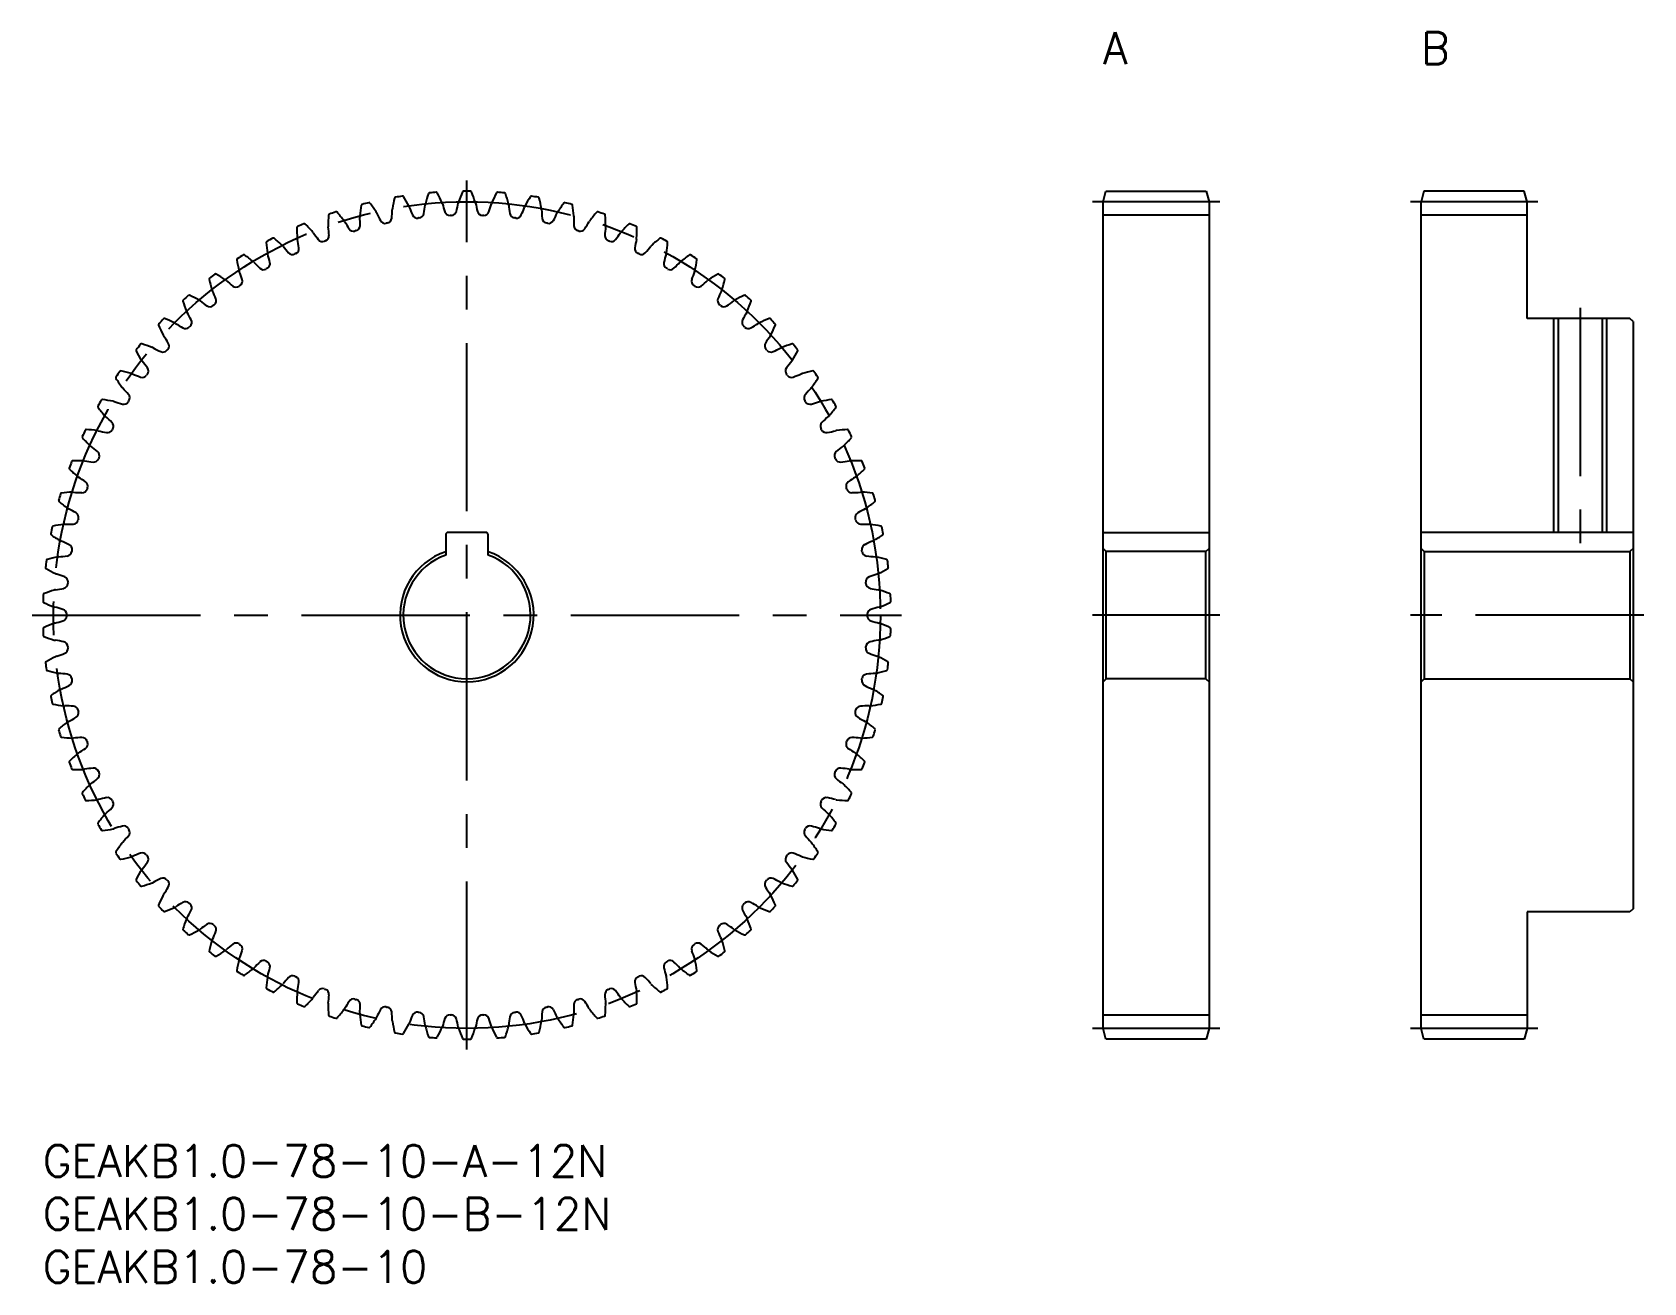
# Model space of a CAD drawing. Extents: x -1 to 151, y -13 to 105.
import ezdxf

# ---------------------------------------------------------------- set-up
doc = ezdxf.new("R2010")
doc.units = 0
doc.header["$LTSCALE"] = 0.5
doc.linetypes.add('CENTER', pattern=[50.8, 31.75, -6.35, 6.35, -6.35])
for name, color, linetype in [('MSM_CENTER', 1, 'CENTER'), ('MSM_CONTINUOUS', 7, 'CONTINUOUS'), ('MSM_NARROW', 5, 'CONTINUOUS'), ('MSM_PART_NUMBER', 7, 'CONTINUOUS')]:
    doc.layers.add(name, color=color, linetype=linetype)
doc.styles.get("Standard").update_dxf_attribs({"font": 'txt.shx', "height": 1, "bigfont": 'bigfont.shx'})

# ---------------------------------------------------------------- blocks, each defined once
blk = doc.blocks.new('*U9')
at = {"layer": 'MSM_PART_NUMBER'}
blk.add_text('GEAKB1.0-78-10-A-12N', height=3, dxfattribs=at).set_placement((0, -3))
blk = doc.blocks.new('*U10')
at = {"layer": 'MSM_PART_NUMBER'}
blk.add_text('GEAKB1.0-78-10-B-12N', height=3, dxfattribs=at).set_placement((0, -8))
blk = doc.blocks.new('*U11')
at = {"layer": 'MSM_PART_NUMBER'}
blk.add_text('GEAKB1.0-78-10', height=3, dxfattribs=at).set_placement((0, -13))
blk = doc.blocks.new('*U12')
at = {"layer": 'MSM_PART_NUMBER'}
blk.add_text('A', height=3, dxfattribs=at).set_placement((100, 102))
blk = doc.blocks.new('*U13')
at = {"layer": 'MSM_PART_NUMBER'}
blk.add_text('B', height=3, dxfattribs=at).set_placement((130, 102))

msp = doc.modelspace()

# ---------------------------------------------------------------- linework, layer by layer
at = {"layer": 'MSM_CENTER'}
for p, q in [((40, 9), (40, 91)), ((111, 89), (99, 89)), ((141, 89), (129, 89)), ((145, 79), (145, 56.8)), ((-1, 50), (81, 50)), ((111, 50), (99, 50)), ((151, 50), (129, 50)), ((111, 11), (99, 11)), ((141, 11), (129, 11))]:
    msp.add_line(p, q, dxfattribs=at)
msp.add_circle((40, 50), 39, dxfattribs=at)
at = {"layer": 'MSM_CONTINUOUS'}
for p, q in [((100, 89), (100.27, 90)), ((100.27, 90), (109.73, 90)), ((109.73, 90), (110, 89)), ((130.27, 90), (130, 89)), ((139.73, 90), (130.27, 90)), ((140, 89), (139.73, 90)), ((100, 11), (100, 89)), ((110, 89), (110, 11)), ((130, 11), (130, 89)), ((140, 78), (140, 89)), ((110, 87.75), (100, 87.75)), ((140, 87.75), (130, 87.75)), ((149.7, 78), (140, 78)), ((142.93, 78), (142.93, 57.8)), ((147.07, 78), (147.07, 57.8)), ((150, 77.7), (149.7, 78)), ((150, 77.7), (150, 22.3)), ((41.8, 57.8), (38.2, 57.8)), ((100, 57.8), (110, 57.8)), ((150, 57.8), (130, 57.8)), ((38, 57.6), (38, 55.66)), ((42, 55.66), (42, 57.6)), ((100, 56.3), (100.3, 56)), ((109.7, 56), (110, 56.3)), ((130.3, 56), (130, 56.3)), ((150, 56.3), (149.7, 56)), ((100.3, 44), (100.3, 56)), ((109.7, 56), (100.3, 56)), ((109.7, 44), (109.7, 56)), ((130.3, 56), (130.3, 44)), ((130.3, 56), (149.7, 56)), ((149.7, 56), (149.7, 44)), ((100, 43.7), (100.3, 44)), ((109.7, 44), (100.3, 44)), ((109.7, 44), (110, 43.7)), ((130.3, 44), (130, 43.7)), ((130.3, 44), (149.7, 44)), ((150, 43.7), (149.7, 44)), ((140, 22), (140, 11)), ((149.7, 22), (140, 22)), ((150, 22.3), (149.7, 22)), ((110, 12.25), (100, 12.25)), ((140, 12.25), (130, 12.25)), ((100.27, 10), (100, 11)), ((110, 11), (109.73, 10)), ((130.27, 10), (130, 11)), ((140, 11), (139.73, 10)), ((109.73, 10), (100.27, 10)), ((139.73, 10), (130.27, 10))]:
    msp.add_line(p, q, dxfattribs=at)
for centre, radius, start, end in [((48.68, 85.61), 13, 161.299, 165.7692), ((36.46, 89.74), 0.1, 95.0875, 161.299), ((40, 50), 40, 94.1433, 95.0875), ((37.12, 89.8), 0.1, 27.9317, 94.1433), ((25.72, 83.75), 13, 23.4615, 27.9317), ((51.52, 84.79), 13, 156.6836, 161.1538), ((39.67, 89.9), 0.1, 90.4721, 156.6836), ((40, 50), 40, 89.5279, 90.4721), ((40.33, 89.9), 0.1, 23.3164, 89.5278), ((28.48, 84.79), 13, 18.8462, 23.3164), ((54.28, 83.75), 13, 152.0683, 156.5385), ((42.88, 89.8), 0.1, 85.8568, 152.0682), ((40, 50), 40, 84.9125, 85.8568), ((43.54, 89.74), 0.1, 18.701, 84.9124), ((31.32, 85.61), 13, 14.2308, 18.701), ((42.86, 86.54), 13, 170.5298, 175), ((30.13, 88.66), 0.1, 104.3183, 170.5298), ((40, 50), 40, 103.374, 104.3183), ((30.77, 88.82), 0.1, 37.1625, 103.374), ((20.49, 81.03), 13, 32.6923, 37.1625), ((20.96, 88.6), 12, 354.4551, 358.3115), ((33.79, 88.22), 0.83, 170.3845, 178.3114), ((45.79, 86.19), 13, 165.9144, 170.3846), ((33.28, 89.33), 0.1, 99.7029, 165.9144), ((40, 50), 40, 98.7586, 99.7029), ((33.92, 89.43), 0.1, 32.5471, 98.7586), ((23.05, 82.49), 13, 28.0769, 32.5471), ((33.79, 88.22), 0.83, 20.1502, 28.077), ((45.83, 92.64), 12, 200.1501, 204.0064), ((24.13, 90.01), 12, 349.8397, 353.6961), ((36.88, 88.6), 0.83, 165.7692, 173.696), ((36.88, 88.6), 0.83, 15.5348, 23.4616), ((49.25, 92.03), 12, 195.5347, 199.391), ((27.4, 91.15), 12, 345.2243, 349.0807), ((40, 88.72), 0.83, 161.1538, 169.0806), ((40, 88.72), 0.83, 10.9194, 18.8462), ((52.6, 91.15), 12, 190.9193, 194.7757), ((30.75, 92.03), 12, 340.609, 344.4653), ((43.12, 88.6), 0.83, 156.5384, 164.4652), ((43.12, 88.6), 0.83, 6.304, 14.2309), ((55.87, 90.01), 12, 186.3039, 190.1603), ((34.17, 92.64), 12, 335.9936, 339.8499), ((46.21, 88.22), 0.83, 151.923, 159.8498), ((56.95, 82.49), 13, 147.4529, 151.9231), ((46.08, 89.43), 0.1, 81.2414, 147.4528), ((40, 50), 40, 80.2971, 81.2414), ((46.72, 89.33), 0.1, 14.0856, 80.297), ((34.21, 86.19), 13, 9.6154, 14.0856), ((46.21, 88.22), 0.83, 1.6886, 9.6155), ((59.04, 88.6), 12, 181.6885, 185.5449), ((59.51, 81.03), 13, 142.8375, 147.3077), ((49.23, 88.82), 0.1, 76.626, 142.8374), ((40, 50), 40, 75.6817, 76.626), ((49.87, 88.66), 0.1, 9.4702, 75.6816), ((37.14, 86.54), 13, 5, 9.4702), ((24.06, 86.58), 0.1, 113.5491, 179.7606), ((40, 50), 40, 112.6048, 113.5491), ((24.66, 86.83), 0.1, 46.3933, 112.6048), ((15.77, 77.49), 13, 41.9231, 46.3933), ((39.91, 86.65), 13, 175.1452, 179.6154), ((27.74, 86.73), 0.83, 179.6153, 187.5422), ((27.05, 87.74), 0.1, 108.9337, 175.1452), ((40, 50), 40, 107.9894, 108.9337), ((27.68, 87.95), 0.1, 41.7779, 107.9894), ((18.06, 79.35), 13, 37.3077, 41.7779), ((27.74, 86.73), 0.83, 29.3809, 37.3078), ((38.92, 93.03), 12, 209.3808, 213.2372), ((29.42, 86.76), 0.5, 286.0604, 359.0705), ((30.73, 87.6), 0.83, 174.9999, 182.9268), ((17.92, 86.94), 12, 359.0705, 2.9268), ((30.73, 87.6), 0.83, 24.7655, 32.6924), ((42.38, 92.97), 12, 204.7655, 208.6218), ((32.29, 87.46), 0.5, 208.6218, 281.6319), ((40, 50), 37.75, 101.445, 101.6319), ((32.41, 87.49), 0.5, 281.445, 354.4551), ((35.33, 87.96), 0.5, 204.0064, 277.0165), ((40, 50), 37.75, 96.8296, 97.0165), ((35.45, 87.98), 0.5, 276.8296, 349.8397), ((38.4, 88.22), 0.5, 199.391, 272.4011), ((40, 50), 37.75, 92.2142, 92.4011), ((38.52, 88.22), 0.5, 272.2142, 345.2243), ((41.48, 88.22), 0.5, 194.7756, 267.7858), ((40, 50), 37.75, 87.5989, 87.7858), ((41.6, 88.22), 0.5, 267.5989, 340.609), ((44.55, 87.98), 0.5, 190.1603, 263.1704), ((40, 50), 37.75, 82.9835, 83.1704), ((44.67, 87.96), 0.5, 262.9835, 335.9936), ((47.59, 87.49), 0.5, 185.5449, 258.555), ((40, 50), 37.75, 78.3681, 78.555), ((47.71, 87.46), 0.5, 258.3681, 331.3782), ((37.62, 92.97), 12, 331.3782, 335.2345), ((49.27, 87.6), 0.83, 147.3076, 155.2345), ((62.08, 86.94), 12, 177.0732, 180.9295), ((50.58, 86.76), 0.5, 180.9295, 253.9396), ((49.27, 87.6), 0.83, 357.0732, 5.0001), ((41.08, 93.03), 12, 326.7628, 330.6192), ((52.26, 86.73), 0.83, 142.6922, 150.6191), ((61.94, 79.35), 13, 138.2221, 142.6923), ((52.32, 87.95), 0.1, 72.0106, 138.222), ((40, 50), 40, 71.0663, 72.0106), ((52.95, 87.74), 0.1, 4.8548, 71.0662), ((40.09, 86.65), 13, 0.3846, 4.8548), ((52.26, 86.73), 0.83, 352.4578, 0.3847), ((64.23, 77.49), 13, 133.6067, 138.0769), ((55.34, 86.83), 0.1, 67.3956, 133.6067), ((40, 50), 40, 66.4509, 67.3952), ((55.94, 86.58), 0.1, 0.2394, 66.4508), ((21.17, 85.18), 0.1, 118.1644, 184.3759), ((34.03, 86.16), 13, 184.3759, 188.8462), ((40, 50), 40, 117.2202, 118.1644), ((21.75, 85.48), 0.1, 51.0087, 117.2202), ((13.63, 75.45), 13, 46.5385, 51.0087), ((36.96, 86.52), 13, 179.7606, 184.2308), ((24.82, 85.63), 0.83, 184.2307, 192.1575), ((12.28, 82.92), 12, 8.3013, 12.1576), ((24.82, 85.63), 0.83, 33.9963, 41.9232), ((35.46, 92.8), 12, 213.9962, 217.8526), ((26.38, 85.74), 0.5, 217.8526, 290.8627), ((40, 50), 37.75, 110.6758, 110.8627), ((26.49, 85.79), 0.5, 290.6758, 3.6859), ((15.02, 85.05), 12, 3.6859, 7.5422), ((29.3, 86.72), 0.5, 213.2372, 286.2473), ((40, 50), 37.75, 106.0604, 106.2473), ((40, 50), 37.75, 73.7527, 73.9396), ((50.7, 86.72), 0.5, 253.7527, 326.7628), ((64.98, 85.05), 12, 172.4578, 176.3141), ((53.51, 85.79), 0.5, 176.3141, 249.3242), ((40, 50), 37.75, 69.1373, 69.3242), ((53.62, 85.74), 0.5, 249.1373, 322.1475), ((44.54, 92.8), 12, 322.1474, 326.0038), ((55.18, 85.63), 0.83, 138.0768, 146.0037), ((67.72, 82.92), 12, 167.8424, 171.6987), ((55.18, 85.63), 0.83, 347.8425, 355.7693), ((43.04, 86.52), 13, 355.7692, 0.2394), ((66.37, 75.45), 13, 128.9913, 133.4615), ((58.25, 85.48), 0.1, 62.7802, 128.9913), ((40, 50), 40, 61.8356, 62.7798), ((45.97, 86.16), 13, 351.1538, 355.6241), ((58.83, 85.18), 0.1, 355.6241, 61.8355), ((18.4, 83.55), 0.1, 122.7802, 188.9913), ((40, 50), 40, 121.8356, 122.7798), ((18.95, 83.9), 0.1, 55.6241, 121.8356), ((11.67, 73.25), 13, 51.1538, 55.6241), ((22, 84.29), 0.83, 188.8461, 196.7729), ((9.72, 80.59), 12, 12.9167, 16.773), ((22, 84.29), 0.83, 38.6117, 46.5385), ((32.03, 92.29), 12, 218.6116, 222.468), ((23.55, 84.53), 0.5, 222.468, 295.4781), ((40, 50), 37.75, 115.2912, 115.4781), ((23.66, 84.58), 0.5, 295.2912, 8.3013), ((56.34, 84.58), 0.5, 171.6987, 244.7088), ((40, 50), 37.75, 64.5219, 64.7088), ((56.45, 84.53), 0.5, 244.5219, 317.5321), ((47.97, 92.29), 12, 317.532, 321.3884), ((58, 84.29), 0.83, 133.4614, 141.3883), ((70.28, 80.59), 12, 163.227, 167.0833), ((58, 84.29), 0.83, 343.2271, 351.1539), ((68.33, 73.25), 13, 124.3759, 128.8462), ((61.05, 83.9), 0.1, 58.1648, 124.3759), ((40, 50), 40, 57.2202, 58.1644), ((61.6, 83.55), 0.1, 351.0087, 57.2201), ((40, 50), 40, 126.4509, 127.3952), ((16.29, 82.09), 0.1, 60.2394, 126.451), ((9.89, 70.9), 13, 55.7692, 60.2394), ((31.14, 85.56), 13, 188.9913, 193.4615), ((19.3, 82.73), 0.83, 193.4615, 201.3883), ((7.36, 78.05), 12, 17.532, 21.3884), ((19.3, 82.73), 0.83, 43.2271, 51.1539), ((28.65, 91.52), 12, 223.227, 227.0833), ((20.82, 83.09), 0.5, 227.0834, 300.0935), ((40, 50), 37.75, 119.9065, 120.0935), ((20.93, 83.16), 0.5, 299.9065, 12.9167), ((59.07, 83.16), 0.5, 167.0833, 240.0935), ((40, 50), 37.75, 59.9065, 60.0935), ((59.18, 83.09), 0.5, 239.9065, 312.9166), ((51.35, 91.52), 12, 312.9167, 316.773), ((60.7, 82.73), 0.83, 128.8461, 136.7729), ((72.64, 78.05), 12, 158.6116, 162.468), ((60.7, 82.73), 0.83, 338.6117, 346.5386), ((48.86, 85.56), 13, 346.5385, 351.0087), ((70.11, 70.9), 13, 119.7606, 124.2308), ((63.71, 82.09), 0.1, 53.5494, 119.7605), ((40, 50), 40, 52.6048, 53.5491), ((15.77, 81.7), 0.1, 127.3956, 193.6067), ((28.31, 84.73), 13, 193.6067, 198.0769), ((16.74, 80.96), 0.83, 198.0769, 206.0037), ((5.21, 75.33), 12, 22.1474, 26.0038), ((16.74, 80.96), 0.83, 47.8425, 55.7693), ((25.35, 90.47), 12, 227.8424, 231.6987), ((18.22, 81.44), 0.5, 231.6987, 304.7088), ((40, 50), 37.75, 124.5219, 124.7088), ((18.32, 81.51), 0.5, 304.5219, 17.532), ((61.68, 81.51), 0.5, 162.468, 235.4781), ((40, 50), 37.75, 55.2912, 55.4781), ((61.78, 81.44), 0.5, 235.2912, 308.3013), ((54.65, 90.47), 12, 308.3013, 312.1576), ((63.26, 80.96), 0.83, 124.2307, 132.1575), ((74.79, 75.33), 12, 153.9962, 157.8526), ((63.26, 80.96), 0.83, 333.9963, 341.9232), ((51.69, 84.73), 13, 341.9231, 346.3933), ((64.23, 81.7), 0.1, 346.3933, 52.6047), ((13.3, 79.65), 0.1, 132.011, 198.2221), ((25.55, 83.68), 13, 198.2221, 202.6923), ((40, 50), 40, 131.0663, 132.0106), ((13.79, 80.08), 0.1, 64.8548, 131.0664), ((8.31, 68.41), 13, 60.3846, 64.8548), ((14.32, 78.99), 0.83, 52.4578, 60.3847), ((22.14, 89.16), 12, 232.4578, 236.3141), ((15.76, 79.59), 0.5, 236.3141, 309.3242), ((40, 50), 37.75, 129.1373, 129.3242), ((15.86, 79.67), 0.5, 309.1373, 22.1474), ((64.14, 79.67), 0.5, 157.8526, 230.8627), ((40, 50), 37.75, 50.6758, 50.8627), ((64.24, 79.59), 0.5, 230.6758, 303.6859), ((57.86, 89.16), 12, 303.6859, 307.5422), ((65.68, 78.99), 0.83, 119.6153, 127.5422), ((71.69, 68.41), 13, 115.1452, 119.6154), ((66.21, 80.08), 0.1, 48.9341, 115.1451), ((40, 50), 40, 47.9894, 48.9337), ((54.45, 83.68), 13, 337.3077, 341.7779), ((66.7, 79.65), 0.1, 341.7779, 47.9893), ((40, 50), 40, 135.6817, 136.626), ((11.45, 77.88), 0.1, 69.4702, 135.6818), ((6.93, 65.8), 13, 65, 69.4702), ((12.07, 76.83), 0.83, 57.0732, 65.0001), ((19.05, 87.59), 12, 237.0732, 240.9295), ((14.32, 78.99), 0.83, 202.6922, 210.6191), ((3.28, 72.45), 12, 26.7628, 30.6192), ((13.55, 77.63), 0.5, 313.7527, 26.7628), ((66.45, 77.63), 0.5, 153.2372, 226.2473), ((76.72, 72.45), 12, 149.3808, 153.2372), ((65.68, 78.99), 0.83, 329.3809, 337.3078), ((60.95, 87.59), 12, 299.0705, 302.9268), ((67.93, 76.83), 0.83, 114.9999, 122.9268), ((73.07, 65.8), 13, 110.5298, 115), ((68.55, 77.88), 0.1, 44.3187, 110.5297), ((40, 50), 40, 43.374, 44.3183), ((11, 77.4), 0.1, 136.6264, 202.8375), ((22.89, 82.41), 13, 202.8375, 207.3077), ((12.07, 76.83), 0.83, 207.3076, 215.2345), ((1.59, 69.42), 12, 31.3782, 35.2345), ((13.46, 77.54), 0.5, 240.9295, 313.9396), ((40, 50), 37.75, 133.7527, 133.9396), ((40, 50), 37.75, 46.0604, 46.2473), ((66.54, 77.54), 0.5, 226.0604, 299.0705), ((78.41, 69.42), 12, 144.7655, 148.6218), ((67.93, 76.83), 0.83, 324.7655, 332.6924), ((57.11, 82.41), 13, 332.6923, 337.1625), ((69, 77.4), 0.1, 337.1625, 43.3739), ((8.89, 74.98), 0.1, 141.2418, 207.4529), ((20.33, 80.93), 13, 207.4529, 211.9231), ((40, 50), 40, 140.2971, 141.2414), ((9.3, 75.49), 0.1, 74.0856, 140.2971), ((5.77, 63.08), 13, 69.6154, 74.0856), ((10, 74.49), 0.83, 61.6886, 69.6155), ((16.09, 85.79), 12, 241.6885, 245.5449), ((11.33, 75.32), 0.5, 245.5449, 318.555), ((40, 50), 37.75, 138.3681, 138.555), ((11.41, 75.41), 0.5, 318.3681, 31.3782), ((68.59, 75.41), 0.5, 148.6218, 221.6319), ((40, 50), 37.75, 41.445, 41.6319), ((68.67, 75.32), 0.5, 221.445, 294.4551), ((63.91, 85.79), 12, 294.4551, 298.3115), ((70, 74.49), 0.83, 110.3845, 118.3114), ((74.23, 63.08), 13, 105.9144, 110.3846), ((70.7, 75.49), 0.1, 39.7033, 105.9144), ((59.67, 80.93), 13, 328.0769, 332.5471), ((40, 50), 40, 38.7586, 39.7029), ((71.11, 74.98), 0.1, 332.5471, 38.7585), ((40, 50), 40, 144.9125, 145.8568), ((7.35, 72.94), 0.1, 78.701, 144.9125), ((4.82, 60.29), 13, 74.2308, 78.701), ((10, 74.49), 0.83, 211.923, 219.8498), ((0.15, 66.27), 12, 35.9936, 39.8499), ((9.46, 73.03), 0.5, 322.9835, 35.9936), ((70.54, 73.03), 0.5, 144.0065, 217.0165), ((79.85, 66.27), 12, 140.1501, 144.0064), ((70, 74.49), 0.83, 320.1502, 328.077), ((75.18, 60.29), 13, 101.299, 105.7692), ((72.65, 72.94), 0.1, 35.0879, 101.299), ((40, 50), 40, 34.1432, 35.0875), ((6.98, 72.39), 0.1, 145.8568, 212.0683), ((17.91, 79.24), 13, 212.0683, 216.5385), ((8.13, 72), 0.83, 216.5384, 224.4652), ((8.13, 72), 0.83, 66.304, 74.2309), ((13.29, 83.75), 12, 246.3039, 250.1603), ((9.38, 72.93), 0.5, 250.1603, 323.1704), ((40, 50), 37.75, 142.9835, 143.1704), ((40, 50), 37.75, 36.8296, 37.0165), ((70.62, 72.93), 0.5, 216.8296, 289.8397), ((66.71, 83.75), 12, 289.8397, 293.6961), ((71.87, 72), 0.83, 105.7692, 113.696), ((71.87, 72), 0.83, 315.5348, 323.4616), ((62.09, 79.24), 13, 323.4615, 327.9317), ((73.02, 72.39), 0.1, 327.9317, 34.1432), ((40, 50), 40, 149.5279, 150.4721), ((5.61, 70.23), 0.1, 83.3164, 149.5279), ((4.11, 57.42), 13, 78.8462, 83.3164), ((6.46, 69.36), 0.83, 70.9194, 78.8462), ((10.66, 81.49), 12, 250.9193, 254.7757), ((7.64, 70.39), 0.5, 254.7756, 327.7858), ((-1.03, 63.01), 12, 40.609, 44.4653), ((40, 50), 37.75, 147.5989, 147.7858), ((7.7, 70.5), 0.5, 327.5989, 40.6089), ((72.3, 70.5), 0.5, 139.3911, 212.4011), ((40, 50), 37.75, 32.2142, 32.4011), ((81.03, 63.01), 12, 135.5347, 139.391), ((72.36, 70.39), 0.5, 212.2142, 285.2243), ((69.34, 81.49), 12, 285.2243, 289.0807), ((73.54, 69.36), 0.83, 101.1538, 109.0806), ((75.89, 57.42), 13, 96.6836, 101.1538), ((74.39, 70.23), 0.1, 30.4725, 96.6836), ((40, 50), 40, 29.5279, 30.4721), ((5.28, 69.66), 0.1, 150.4721, 216.6836), ((15.63, 77.37), 13, 216.6836, 221.1538), ((6.46, 69.36), 0.83, 221.1538, 229.0806), ((-1.94, 59.67), 12, 45.2243, 49.0807), ((81.94, 59.67), 12, 130.9193, 134.7757), ((73.54, 69.36), 0.83, 310.9194, 318.8463), ((64.37, 77.37), 13, 318.8462, 323.3164), ((74.72, 69.66), 0.1, 323.3162, 29.5278), ((40, 50), 40, 154.1433, 155.0875), ((4.09, 67.4), 0.1, 87.9317, 154.1433), ((3.63, 54.51), 13, 83.4615, 87.9317), ((5.01, 66.6), 0.83, 75.5348, 83.4616), ((8.22, 79.02), 12, 255.5347, 259.391), ((6.1, 67.72), 0.5, 259.391, 332.4011), ((6.16, 67.83), 0.5, 332.2142, 45.2243), ((40, 50), 37.75, 152.2142, 152.4011), ((73.84, 67.83), 0.5, 134.7756, 207.7858), ((40, 50), 37.75, 27.5989, 27.7858), ((73.9, 67.72), 0.5, 207.5989, 280.609), ((71.78, 79.02), 12, 280.609, 284.4653), ((74.99, 66.6), 0.83, 96.5384, 104.4652), ((76.37, 54.51), 13, 92.0683, 96.5385), ((75.91, 67.4), 0.1, 25.8571, 92.0682), ((40, 50), 40, 24.9125, 25.8568), ((3.81, 66.81), 0.1, 155.0875, 221.299), ((13.5, 75.32), 13, 221.299, 225.7692), ((5.01, 66.6), 0.83, 225.7692, 233.696), ((-2.58, 56.26), 12, 49.8397, 53.6961), ((4.84, 65.05), 0.5, 336.8296, 49.8397), ((75.16, 65.05), 0.5, 130.1602, 203.1704), ((82.58, 56.26), 12, 126.3039, 130.1603), ((74.99, 66.6), 0.83, 306.304, 314.2309), ((66.5, 75.32), 13, 314.2308, 318.701), ((76.19, 66.81), 0.1, 318.701, 24.9124), ((40, 50), 40, 158.7586, 159.7029), ((2.58, 63.84), 0.1, 159.7029, 225.9144), ((2.81, 64.46), 0.1, 92.5471, 158.7587), ((3.38, 51.57), 13, 88.0769, 92.5471), ((3.79, 63.73), 0.83, 80.1502, 88.077), ((5.99, 76.37), 12, 260.1501, 264.0064), ((4.79, 64.94), 0.5, 264.0064, 337.0165), ((40, 50), 37.75, 156.8296, 157.0165), ((40, 50), 37.75, 22.9835, 23.1704), ((75.21, 64.94), 0.5, 202.9835, 275.9936), ((74.01, 76.37), 12, 275.9936, 279.8499), ((76.21, 63.73), 0.83, 91.923, 99.8498), ((76.62, 51.57), 13, 87.4529, 91.9231), ((77.19, 64.46), 0.1, 21.2414, 87.4528), ((40, 50), 40, 20.2971, 21.2414), ((77.42, 63.84), 0.1, 314.0856, 20.297), ((11.55, 73.11), 13, 225.9144, 230.3846), ((3.79, 63.73), 0.83, 230.3845, 238.3114), ((-2.95, 52.81), 12, 54.4551, 58.3115), ((3.74, 62.17), 0.5, 341.445, 54.4551), ((76.26, 62.17), 0.5, 125.5449, 198.555), ((82.95, 52.81), 12, 121.6885, 125.5449), ((76.21, 63.73), 0.83, 301.6886, 309.6155), ((68.45, 73.11), 13, 309.6154, 314.0856), ((40, 50), 40, 163.374, 164.3183), ((1.59, 60.78), 0.1, 164.3183, 230.5298), ((1.77, 61.42), 0.1, 97.1625, 163.3741), ((3.38, 48.62), 13, 92.6923, 97.1625), ((2.8, 60.77), 0.83, 84.7655, 92.6924), ((3.98, 73.55), 12, 264.7655, 268.6218), ((3.7, 62.05), 0.5, 268.6218, 341.6319), ((40, 50), 37.75, 161.445, 161.6319), ((40, 50), 37.75, 18.3681, 18.555), ((76.3, 62.05), 0.5, 198.3681, 271.3782), ((76.02, 73.55), 12, 271.3782, 275.2345), ((77.2, 60.77), 0.83, 87.3076, 95.2345), ((76.62, 48.62), 13, 82.8375, 87.3077), ((78.23, 61.42), 0.1, 16.626, 82.8374), ((40, 50), 40, 15.6817, 16.626), ((78.41, 60.78), 0.1, 309.4702, 15.6816), ((9.79, 70.74), 13, 230.5298, 235), ((2.8, 60.77), 0.83, 234.9999, 242.9268), ((-3.03, 49.35), 12, 59.0705, 62.9268), ((2.88, 59.21), 0.5, 346.0604, 59.0705), ((77.12, 59.21), 0.5, 120.9295, 193.9396), ((83.03, 49.35), 12, 117.0732, 120.9295), ((77.2, 60.77), 0.83, 297.0732, 305.0001), ((70.21, 70.74), 13, 305, 309.4702), ((40, 50), 40, 167.9894, 168.9337), ((0.97, 58.3), 0.1, 101.7779, 167.9895), ((3.61, 45.67), 13, 97.3077, 101.7779), ((2.06, 57.75), 0.83, 89.3809, 97.3078), ((2.2, 70.57), 12, 269.3808, 273.2372), ((2.85, 59.09), 0.5, 273.2372, 346.2473), ((40, 50), 37.75, 166.0604, 166.2473), ((38.2, 57.6), 0.2, 90, 180), ((41.8, 57.6), 0.2, 0, 90), ((40, 50), 37.75, 13.7527, 13.9396), ((77.15, 59.09), 0.5, 193.7527, 266.7628), ((77.8, 70.57), 12, 266.7628, 270.6192), ((77.94, 57.75), 0.83, 82.6922, 90.6191), ((76.39, 45.67), 13, 78.2221, 82.6923), ((79.03, 58.3), 0.1, 12.0106, 78.2221), ((40, 50), 40, 11.0663, 12.0106), ((0.84, 57.66), 0.1, 168.9337, 235.1452), ((8.21, 68.24), 13, 235.1452, 239.6154), ((2.06, 57.75), 0.83, 239.6153, 247.5422), ((-2.84, 45.89), 12, 63.6859, 67.5422), ((2.26, 56.2), 0.5, 350.6758, 63.6859), ((77.74, 56.2), 0.5, 116.3141, 189.3242), ((82.84, 45.89), 12, 112.4578, 116.3141), ((77.94, 57.75), 0.83, 292.4578, 300.3847), ((71.79, 68.24), 13, 300.3846, 304.8548), ((79.16, 57.66), 0.1, 304.8548, 11.0662), ((40, 50), 40, 172.6048, 173.5491), ((0.43, 55.14), 0.1, 106.3933, 172.6048), ((4.07, 42.76), 13, 101.9231, 106.3933), ((1.56, 54.67), 0.83, 93.9963, 101.9232), ((0.66, 67.47), 12, 273.9962, 277.8526), ((2.24, 56.07), 0.5, 277.8526, 350.8627), ((40, 50), 37.75, 170.6758, 170.8627), ((40, 50), 6.3, 108.5094, 71.4906), ((40, 50), 6, 109.4712, 70.5288), ((40, 50), 37.75, 9.1373, 9.3242), ((77.76, 56.07), 0.5, 189.1373, 262.1474), ((79.34, 67.47), 12, 262.1474, 266.0038), ((78.44, 54.67), 0.83, 78.0768, 86.0037), ((75.93, 42.76), 13, 73.6067, 78.0769), ((79.57, 55.14), 0.1, 7.3956, 73.6067), ((40, 50), 40, 6.4509, 7.3952), ((0.35, 54.48), 0.1, 173.5491, 239.7606), ((6.85, 65.63), 13, 239.7606, 244.2308), ((1.56, 54.67), 0.83, 244.2307, 252.1575), ((-2.37, 42.45), 12, 68.3013, 72.1576), ((1.88, 53.14), 0.5, 355.2912, 68.3013), ((78.12, 53.14), 0.5, 111.6987, 184.7088), ((82.37, 42.45), 12, 107.8424, 111.6987), ((78.44, 54.67), 0.83, 287.8425, 295.7693), ((73.15, 65.63), 13, 295.7692, 300.2394), ((79.65, 54.48), 0.1, 300.2394, 6.4508), ((40, 50), 40, 177.2202, 178.1644), ((0.15, 51.94), 0.1, 111.0087, 177.2202), ((4.77, 39.89), 13, 106.5385, 111.0087), ((1.31, 51.56), 0.83, 98.6117, 106.5386), ((-0.61, 64.24), 12, 278.6116, 282.468), ((1.87, 53.02), 0.5, 282.468, 355.4781), ((40, 50), 37.75, 175.2912, 175.4781), ((40, 50), 37.75, 4.5219, 4.7088), ((78.13, 53.02), 0.5, 184.5219, 257.5321), ((80.61, 64.24), 12, 257.532, 261.3884), ((78.69, 51.56), 0.83, 73.4614, 81.3883), ((75.23, 39.89), 13, 68.9913, 73.4615), ((79.85, 51.94), 0.1, 2.7802, 68.9913), ((40, 50), 40, 1.8356, 2.7798), ((0.12, 51.28), 0.1, 178.1648, 244.3759), ((5.7, 62.91), 13, 244.3759, 248.8462), ((1.31, 51.56), 0.83, 248.8461, 256.7729), ((-1.63, 39.07), 12, 72.9167, 76.773), ((1.75, 50.06), 0.5, 359.9065, 72.9166), ((78.25, 50.06), 0.5, 107.0833, 180.0935), ((81.63, 39.07), 12, 103.227, 107.0833), ((78.69, 51.56), 0.83, 283.2271, 291.1539), ((74.3, 62.91), 13, 291.1538, 295.6241), ((79.88, 51.28), 0.1, 295.6241, 1.8355), ((0.12, 48.72), 0.1, 115.6241, 181.8356), ((40, 50), 40, 181.8356, 182.7798), ((5.7, 37.09), 13, 111.1538, 115.6241), ((1.31, 48.44), 0.83, 103.2271, 111.1539), ((-1.63, 60.93), 12, 283.227, 287.0833), ((1.75, 49.94), 0.5, 287.0834, 0.0935), ((40, 50), 37.75, 179.9065, 180.0935), ((40, 50), 37.75, 359.9065, 0.0935), ((78.25, 49.94), 0.5, 179.9065, 252.9167), ((81.63, 60.93), 12, 252.9167, 256.773), ((78.69, 48.44), 0.83, 68.8461, 76.7729), ((74.3, 37.09), 13, 64.3759, 68.8462), ((79.88, 48.72), 0.1, 358.1648, 64.3759), ((40, 50), 40, 357.2202, 358.1644), ((0.15, 48.06), 0.1, 182.7802, 248.9913), ((4.77, 60.11), 13, 248.9913, 253.4615), ((1.31, 48.44), 0.83, 253.4615, 261.3883), ((-0.61, 35.76), 12, 77.532, 81.3884), ((1.87, 46.98), 0.5, 4.5219, 77.532), ((78.13, 46.98), 0.5, 102.4679, 175.4781), ((80.61, 35.76), 12, 98.6116, 102.468), ((78.69, 48.44), 0.83, 278.6117, 286.5386), ((75.23, 60.11), 13, 286.5385, 291.0087), ((79.85, 48.06), 0.1, 291.0087, 357.2201), ((0.35, 45.52), 0.1, 120.2394, 186.451), ((6.85, 34.37), 13, 115.7692, 120.2394), ((1.56, 45.33), 0.83, 107.8425, 115.7693), ((-2.37, 57.55), 12, 287.8424, 291.6987), ((1.88, 46.86), 0.5, 291.6987, 4.7088), ((40, 50), 37.75, 184.5219, 184.7088), ((40, 50), 37.75, 355.2912, 355.4781), ((78.12, 46.86), 0.5, 175.2912, 248.3013), ((82.37, 57.55), 12, 248.3013, 252.1576), ((78.44, 45.33), 0.83, 64.2307, 72.1575), ((73.15, 34.37), 13, 59.7606, 64.2308), ((79.65, 45.52), 0.1, 353.5494, 59.7605), ((40, 50), 40, 186.4509, 187.3952), ((0.43, 44.86), 0.1, 187.3956, 253.6067), ((4.07, 57.24), 13, 253.6067, 258.0769), ((1.56, 45.33), 0.83, 258.0769, 266.0037), ((0.66, 32.53), 12, 82.1474, 86.0038), ((2.24, 43.93), 0.5, 9.1373, 82.1474), ((77.76, 43.93), 0.5, 97.8525, 170.8627), ((79.34, 32.53), 12, 93.9962, 97.8526), ((78.44, 45.33), 0.83, 273.9963, 281.9232), ((75.93, 57.24), 13, 281.9231, 286.3933), ((79.57, 44.86), 0.1, 286.3933, 352.6047), ((40, 50), 40, 352.6048, 353.5491), ((8.21, 31.76), 13, 120.3846, 124.8548), ((2.06, 42.25), 0.83, 112.4578, 120.3847), ((-2.84, 54.11), 12, 292.4578, 296.3141), ((2.26, 43.8), 0.5, 296.3141, 9.3242), ((40, 50), 37.75, 189.1373, 189.3242), ((77.74, 43.8), 0.5, 170.6758, 243.6859), ((40, 50), 37.75, 350.6758, 350.8627), ((82.84, 54.11), 12, 243.6859, 247.5422), ((77.94, 42.25), 0.83, 59.6153, 67.5422), ((71.79, 31.76), 13, 55.1452, 59.6154), ((0.84, 42.34), 0.1, 124.8548, 191.0663), ((40, 50), 40, 191.0663, 192.0106), ((0.97, 41.7), 0.1, 192.0106, 258.2221), ((3.61, 54.33), 13, 258.2221, 262.6923), ((2.06, 42.25), 0.83, 262.6922, 270.6191), ((2.2, 29.43), 12, 86.7628, 90.6192), ((2.85, 40.91), 0.5, 13.7527, 86.7628), ((77.15, 40.91), 0.5, 93.2372, 166.2473), ((77.8, 29.43), 12, 89.3808, 93.2372), ((77.94, 42.25), 0.83, 269.3809, 277.3078), ((76.39, 54.33), 13, 277.3077, 281.7779), ((79.03, 41.7), 0.1, 281.7779, 347.9893), ((40, 50), 40, 347.9894, 348.9337), ((79.16, 42.34), 0.1, 348.9337, 55.1451), ((9.79, 29.26), 13, 125, 129.4702), ((2.8, 39.23), 0.83, 117.0732, 125.0001), ((-3.03, 50.65), 12, 297.0732, 300.9295), ((2.88, 40.79), 0.5, 300.9295, 13.9396), ((40, 50), 37.75, 193.7527, 193.9396), ((77.12, 40.79), 0.5, 166.0604, 239.0705), ((40, 50), 37.75, 346.0604, 346.2473), ((83.03, 50.65), 12, 239.0705, 242.9268), ((77.2, 39.23), 0.83, 54.9999, 62.9268), ((70.21, 29.26), 13, 50.5298, 55), ((1.59, 39.22), 0.1, 129.4702, 195.6818), ((40, 50), 40, 195.6817, 196.626), ((1.77, 38.58), 0.1, 196.626, 262.8375), ((3.38, 51.38), 13, 262.8375, 267.3077), ((2.8, 39.23), 0.83, 267.3076, 275.2345), ((3.98, 26.45), 12, 91.3782, 95.2345), ((3.7, 37.95), 0.5, 18.3681, 91.3782), ((40, 50), 37.75, 198.3681, 198.555), ((40, 50), 37.75, 341.445, 341.6319), ((76.3, 37.95), 0.5, 88.6218, 161.6319), ((76.02, 26.45), 12, 84.7655, 88.6218), ((77.2, 39.23), 0.83, 264.7655, 272.6924), ((76.62, 51.38), 13, 272.6923, 277.1625), ((78.23, 38.58), 0.1, 277.1625, 343.3739), ((40, 50), 40, 343.374, 344.3183), ((78.41, 39.22), 0.1, 344.3183, 50.5298), ((11.55, 26.89), 13, 129.6154, 134.0856), ((3.79, 36.27), 0.83, 121.6886, 129.6155), ((-2.95, 47.19), 12, 301.6885, 305.5449), ((3.74, 37.83), 0.5, 305.5449, 18.555), ((76.26, 37.83), 0.5, 161.445, 234.4551), ((82.95, 47.19), 12, 234.4551, 238.3115), ((76.21, 36.27), 0.83, 50.3845, 58.3114), ((68.45, 26.89), 13, 45.9144, 50.3846), ((2.58, 36.16), 0.1, 134.0856, 200.297), ((40, 50), 40, 200.2971, 201.2414), ((2.81, 35.54), 0.1, 201.2414, 267.4529), ((3.38, 48.43), 13, 267.4529, 271.9231), ((3.79, 36.27), 0.83, 271.923, 279.8498), ((5.99, 23.63), 12, 95.9936, 99.8499), ((4.79, 35.06), 0.5, 22.9835, 95.9936), ((4.84, 34.95), 0.5, 310.1603, 23.1704), ((40, 50), 37.75, 202.9835, 203.1704), ((75.16, 34.95), 0.5, 156.8296, 229.8398), ((40, 50), 37.75, 336.8296, 337.0165), ((75.21, 35.06), 0.5, 84.0064, 157.0165), ((74.01, 23.63), 12, 80.1501, 84.0064), ((76.21, 36.27), 0.83, 260.1502, 268.077), ((76.62, 48.43), 13, 268.0769, 272.5471), ((77.19, 35.54), 0.1, 272.547, 338.7585), ((40, 50), 40, 338.7586, 339.7029), ((77.42, 36.16), 0.1, 339.7029, 45.9144), ((13.5, 24.68), 13, 134.2308, 138.701), ((5.01, 33.4), 0.83, 126.304, 134.2309), ((-2.58, 43.74), 12, 306.3039, 310.1603), ((82.58, 43.74), 12, 229.8397, 233.6961), ((74.99, 33.4), 0.83, 45.7691, 53.696), ((66.5, 24.68), 13, 41.299, 45.7692), ((3.81, 33.19), 0.1, 138.701, 204.9125), ((40, 50), 40, 204.9125, 205.8568), ((4.09, 32.6), 0.1, 205.8568, 272.0683), ((3.63, 45.49), 13, 272.0683, 276.5385), ((5.01, 33.4), 0.83, 276.5384, 284.4652), ((8.22, 20.98), 12, 100.609, 104.4653), ((6.1, 32.28), 0.5, 27.5989, 100.6089), ((6.16, 32.17), 0.5, 314.7757, 27.7858), ((40, 50), 37.75, 207.5989, 207.7858), ((73.84, 32.17), 0.5, 152.2142, 225.2243), ((40, 50), 37.75, 332.2142, 332.4011), ((73.9, 32.28), 0.5, 79.391, 152.4011), ((71.78, 20.98), 12, 75.5347, 79.391), ((74.99, 33.4), 0.83, 255.5348, 263.4616), ((76.37, 45.49), 13, 263.4615, 267.9317), ((75.91, 32.6), 0.1, 267.9317, 334.1433), ((40, 50), 40, 334.1433, 335.0875), ((76.19, 33.19), 0.1, 335.0879, 41.299), ((15.63, 22.63), 13, 138.8462, 143.3164), ((6.46, 30.64), 0.83, 130.9194, 138.8462), ((-1.94, 40.33), 12, 310.9193, 314.7757), ((81.94, 40.33), 12, 225.2243, 229.0807), ((73.54, 30.64), 0.83, 41.1538, 49.0806), ((64.37, 22.63), 13, 36.6836, 41.1538), ((5.28, 30.34), 0.1, 143.3164, 209.5278), ((40, 50), 40, 209.5279, 210.4721), ((5.61, 29.77), 0.1, 210.4721, 276.6836), ((4.11, 42.58), 13, 276.6836, 281.1538), ((6.46, 30.64), 0.83, 281.1538, 289.0806), ((10.66, 18.51), 12, 105.2243, 109.0807), ((7.64, 29.61), 0.5, 32.2142, 105.2243), ((-1.03, 36.99), 12, 315.5347, 319.391), ((40, 50), 37.75, 212.2142, 212.4011), ((7.7, 29.5), 0.5, 319.3911, 32.4011), ((72.3, 29.5), 0.5, 147.5989, 220.609), ((40, 50), 37.75, 327.5989, 327.7858), ((81.03, 36.99), 12, 220.609, 224.4653), ((72.36, 29.61), 0.5, 74.7756, 147.7858), ((69.34, 18.51), 12, 70.9193, 74.7757), ((73.54, 30.64), 0.83, 250.9194, 258.8462), ((75.89, 42.58), 13, 258.8462, 263.3164), ((74.39, 29.77), 0.1, 263.3164, 329.5278), ((40, 50), 40, 329.5279, 330.4721), ((74.72, 30.34), 0.1, 330.4717, 36.6836), ((6.98, 27.61), 0.1, 147.9317, 214.1432), ((17.91, 20.76), 13, 143.4615, 147.9317), ((40, 50), 40, 214.1432, 215.0875), ((8.13, 28), 0.83, 135.5348, 143.4616), ((13.29, 16.25), 12, 109.8397, 113.6961), ((9.38, 27.07), 0.5, 36.8296, 109.8397), ((40, 50), 37.75, 216.8296, 217.0165), ((40, 50), 37.75, 322.9835, 323.1704), ((70.62, 27.07), 0.5, 70.1602, 143.1704), ((66.71, 16.25), 12, 66.3039, 70.1603), ((71.87, 28), 0.83, 36.5384, 44.4652), ((62.09, 20.76), 13, 32.0683, 36.5385), ((40, 50), 40, 324.9125, 325.8568), ((73.02, 27.61), 0.1, 325.8568, 32.0682), ((7.35, 27.06), 0.1, 215.0875, 281.299), ((4.82, 39.71), 13, 281.299, 285.7692), ((8.13, 28), 0.83, 285.7692, 293.696), ((20.33, 19.07), 13, 148.0769, 152.5471), ((10, 25.51), 0.83, 140.1502, 148.077), ((0.15, 33.73), 12, 320.1501, 324.0064), ((9.46, 26.97), 0.5, 324.0064, 37.0165), ((70.54, 26.97), 0.5, 142.9835, 215.9936), ((79.85, 33.73), 12, 215.9936, 219.8499), ((70, 25.51), 0.83, 31.923, 39.8498), ((59.67, 19.07), 13, 27.4529, 31.9231), ((71.87, 28), 0.83, 246.304, 254.2309), ((75.18, 39.71), 13, 254.2308, 258.701), ((72.65, 27.06), 0.1, 258.701, 324.9124), ((8.89, 25.02), 0.1, 152.5471, 218.7586), ((40, 50), 40, 218.7586, 219.7029), ((9.3, 24.51), 0.1, 219.7029, 285.9144), ((5.77, 36.92), 13, 285.9144, 290.3846), ((10, 25.51), 0.83, 290.3845, 298.3114), ((16.09, 14.21), 12, 114.4551, 118.3115), ((11.33, 24.68), 0.5, 41.445, 114.4551), ((1.59, 30.58), 12, 324.7655, 328.6218), ((40, 50), 37.75, 221.445, 221.6319), ((11.41, 24.59), 0.5, 328.6218, 41.6319), ((68.59, 24.59), 0.5, 138.3681, 211.3782), ((78.41, 30.58), 12, 211.3782, 215.2345), ((40, 50), 37.75, 318.3681, 318.555), ((68.67, 24.68), 0.5, 65.5449, 138.555), ((63.91, 14.21), 12, 61.6885, 65.5449), ((70, 25.51), 0.83, 241.6886, 249.6155), ((74.23, 36.92), 13, 249.6154, 254.0856), ((70.7, 24.51), 0.1, 254.0856, 320.297), ((40, 50), 40, 320.2971, 321.2414), ((71.11, 25.02), 0.1, 321.2414, 27.4528), ((22.89, 17.59), 13, 152.6923, 157.1625), ((12.07, 23.17), 0.83, 144.7655, 152.6924), ((19.05, 12.41), 12, 119.0705, 122.9268), ((13.46, 22.46), 0.5, 46.0604, 119.0705), ((40, 50), 37.75, 226.0604, 226.2473), ((40, 50), 37.75, 313.7527, 313.9396), ((66.54, 22.46), 0.5, 60.9295, 133.9396), ((60.95, 12.41), 12, 57.0732, 60.9295), ((67.93, 23.17), 0.83, 27.3076, 35.2345), ((57.11, 17.59), 13, 22.8375, 27.3077), ((11, 22.6), 0.1, 157.1625, 223.374), ((40, 50), 40, 223.374, 224.3183), ((11.45, 22.12), 0.1, 224.3183, 290.5298), ((6.93, 34.2), 13, 290.5298, 295), ((12.07, 23.17), 0.83, 294.9999, 302.9268), ((25.55, 16.32), 13, 157.3077, 161.7779), ((14.32, 21.01), 0.83, 149.3809, 157.3078), ((3.28, 27.55), 12, 329.3808, 333.2372), ((13.55, 22.37), 0.5, 333.2372, 46.2473), ((66.45, 22.37), 0.5, 133.7527, 206.7628), ((76.72, 27.55), 12, 206.7628, 210.6192), ((65.68, 21.01), 0.83, 22.6922, 30.6191), ((54.45, 16.32), 13, 18.2221, 22.6923), ((67.93, 23.17), 0.83, 237.0732, 245.0001), ((73.07, 34.2), 13, 245, 249.4702), ((68.55, 22.12), 0.1, 249.4702, 315.6816), ((40, 50), 40, 315.6817, 316.626), ((69, 22.6), 0.1, 316.626, 22.8375), ((13.3, 20.35), 0.1, 161.7779, 227.9893), ((40, 50), 40, 227.9894, 228.9337), ((13.79, 19.92), 0.1, 228.9337, 295.1452), ((8.31, 31.59), 13, 295.1452, 299.6154), ((14.32, 21.01), 0.83, 299.6153, 307.5422), ((22.14, 10.84), 12, 123.6859, 127.5422), ((15.76, 20.41), 0.5, 50.6758, 123.6859), ((5.21, 24.67), 12, 333.9962, 337.8526), ((40, 50), 37.75, 230.6758, 230.8627), ((15.86, 20.33), 0.5, 337.8526, 50.8627), ((64.14, 20.33), 0.5, 129.1373, 202.1474), ((74.79, 24.67), 12, 202.1474, 206.0038), ((40, 50), 37.75, 309.1373, 309.3242), ((64.24, 20.41), 0.5, 56.3141, 129.3242), ((57.86, 10.84), 12, 52.4578, 56.3141), ((65.68, 21.01), 0.83, 232.4578, 240.3847), ((71.69, 31.59), 13, 240.3846, 244.8548), ((66.21, 19.92), 0.1, 244.8548, 311.0662), ((40, 50), 40, 311.0663, 312.0106), ((66.7, 20.35), 0.1, 312.0106, 18.2221), ((28.31, 15.27), 13, 161.9231, 166.3933), ((15.77, 18.3), 0.1, 166.3933, 232.6047), ((16.74, 19.04), 0.83, 153.9963, 161.9232), ((9.89, 29.1), 13, 299.7606, 304.2308), ((16.74, 19.04), 0.83, 304.2307, 312.1575), ((25.35, 9.53), 12, 128.3013, 132.1576), ((18.22, 18.56), 0.5, 55.2912, 128.3013), ((40, 50), 37.75, 235.2912, 235.4781), ((7.36, 21.95), 12, 338.6116, 342.468), ((18.32, 18.49), 0.5, 342.468, 55.4781), ((61.68, 18.49), 0.5, 124.5219, 197.5321), ((72.64, 21.95), 12, 197.532, 201.3884), ((40, 50), 37.75, 304.5219, 304.7088), ((61.78, 18.56), 0.5, 51.6987, 124.7088), ((54.65, 9.53), 12, 47.8424, 51.6987), ((63.26, 19.04), 0.83, 227.8425, 235.7693), ((70.11, 29.1), 13, 235.7692, 240.2394), ((63.26, 19.04), 0.83, 18.0768, 26.0037), ((51.69, 15.27), 13, 13.6067, 18.0769), ((64.23, 18.3), 0.1, 307.3952, 13.6067), ((40, 50), 40, 232.6048, 233.5491), ((16.29, 17.91), 0.1, 233.5491, 299.7605), ((31.14, 14.44), 13, 166.5385, 171.0087), ((19.3, 17.27), 0.83, 158.6117, 166.5386), ((28.65, 8.48), 12, 132.9167, 136.773), ((20.82, 16.91), 0.5, 59.9065, 132.9167), ((40, 50), 37.75, 239.9065, 240.0935), ((20.93, 16.84), 0.5, 347.0834, 60.0935), ((9.72, 19.41), 12, 343.227, 347.0833), ((59.07, 16.84), 0.5, 119.9065, 192.9166), ((70.28, 19.41), 12, 192.9167, 196.773), ((40, 50), 37.75, 299.9065, 300.0935), ((59.18, 16.91), 0.5, 47.0833, 120.0935), ((51.35, 8.48), 12, 43.227, 47.0833), ((60.7, 17.27), 0.83, 13.4614, 21.3883), ((48.86, 14.44), 13, 8.9913, 13.4615), ((63.71, 17.91), 0.1, 240.2394, 306.4509), ((40, 50), 40, 306.4509, 307.3952), ((18.4, 16.45), 0.1, 171.0087, 237.2202), ((40, 50), 40, 237.2202, 238.1644), ((18.95, 16.1), 0.1, 238.1648, 304.3759), ((11.67, 26.75), 13, 304.3759, 308.8462), ((19.3, 17.27), 0.83, 308.8461, 316.7729), ((34.03, 13.84), 13, 171.1538, 175.6241), ((22, 15.71), 0.83, 163.2271, 171.1539), ((32.03, 7.71), 12, 137.532, 141.3884), ((23.55, 15.47), 0.5, 64.5219, 137.532), ((40, 50), 37.75, 244.5219, 244.7088), ((23.66, 15.42), 0.5, 351.6988, 64.7088), ((12.28, 17.08), 12, 347.8424, 351.6987), ((56.34, 15.42), 0.5, 115.2912, 188.3013), ((67.72, 17.08), 12, 188.3013, 192.1576), ((40, 50), 37.75, 295.2912, 295.4781), ((56.45, 15.47), 0.5, 42.4679, 115.4781), ((47.97, 7.71), 12, 38.6116, 42.468), ((58, 15.71), 0.83, 8.8461, 16.7729), ((45.97, 13.84), 13, 4.3759, 8.8462), ((60.7, 17.27), 0.83, 223.2271, 231.1539), ((68.33, 26.75), 13, 231.1538, 235.624), ((61.05, 16.1), 0.1, 235.6239, 301.8355), ((40, 50), 40, 301.8356, 302.7798), ((61.6, 16.45), 0.1, 302.7798, 8.9913), ((21.17, 14.82), 0.1, 175.6241, 241.8356), ((40, 50), 40, 241.8356, 242.7798), ((21.75, 14.52), 0.1, 242.7802, 308.9913), ((13.63, 24.55), 13, 308.9913, 313.4615), ((22, 15.71), 0.83, 313.4615, 321.3883), ((36.96, 13.48), 13, 175.7692, 180.2394), ((24.82, 14.37), 0.83, 167.8425, 175.7693), ((15.77, 22.51), 13, 313.6067, 318.0769), ((24.82, 14.37), 0.83, 318.0769, 326.0037), ((35.46, 7.2), 12, 142.1474, 146.0038), ((26.38, 14.26), 0.5, 69.1373, 142.1474), ((40, 50), 37.75, 249.1373, 249.3242), ((26.49, 14.21), 0.5, 356.3141, 69.3242), ((15.02, 14.95), 12, 352.4578, 356.3141), ((29.3, 13.28), 0.5, 73.7527, 146.7628), ((40, 50), 37.75, 253.7527, 253.9396), ((29.42, 13.24), 0.5, 0.9295, 73.9396), ((50.58, 13.24), 0.5, 106.0604, 179.0705), ((40, 50), 37.75, 286.0604, 286.2473), ((50.7, 13.28), 0.5, 33.2372, 106.2473), ((53.51, 14.21), 0.5, 110.6758, 183.6859), ((64.98, 14.95), 12, 183.6859, 187.5422), ((40, 50), 37.75, 290.6758, 290.8627), ((53.62, 14.26), 0.5, 37.8525, 110.8627), ((44.54, 7.2), 12, 33.9962, 37.8526), ((55.18, 14.37), 0.83, 213.9963, 221.9232), ((64.23, 22.51), 13, 221.9231, 226.3933), ((55.18, 14.37), 0.83, 4.2307, 12.1575), ((43.04, 13.48), 13, 359.7606, 4.2308), ((58, 15.71), 0.83, 218.6117, 226.5386), ((66.37, 24.55), 13, 226.5385, 231.0087), ((58.25, 14.52), 0.1, 231.0087, 297.2201), ((40, 50), 40, 297.2202, 298.1644), ((58.83, 14.82), 0.1, 298.1648, 4.3759), ((24.06, 13.42), 0.1, 180.2394, 246.451), ((40, 50), 40, 246.4509, 247.3952), ((24.66, 13.17), 0.1, 247.3956, 313.6067), ((27.74, 13.27), 0.83, 172.4578, 180.3847), ((39.91, 13.35), 13, 180.3846, 184.8548), ((27.05, 12.26), 0.1, 184.8548, 251.0663), ((40, 50), 40, 251.0663, 252.0106), ((18.06, 20.65), 13, 318.2221, 322.6923), ((27.74, 13.27), 0.83, 322.6922, 330.6191), ((38.92, 6.97), 12, 146.7628, 150.6192), ((17.92, 13.06), 12, 357.0732, 0.9295), ((30.73, 12.4), 0.83, 177.0732, 185.0001), ((42.86, 13.46), 13, 185, 189.4702), ((42.38, 7.03), 12, 151.3782, 155.2345), ((32.29, 12.54), 0.5, 78.3681, 151.3782), ((40, 50), 37.75, 258.3681, 258.555), ((32.41, 12.51), 0.5, 5.5449, 78.555), ((20.96, 11.4), 12, 1.6885, 5.5449), ((45.83, 7.36), 12, 155.9936, 159.8499), ((35.33, 12.04), 0.5, 82.9835, 155.9936), ((40, 50), 37.75, 262.9835, 263.1704), ((35.45, 12.02), 0.5, 10.1602, 83.1704), ((38.4, 11.78), 0.5, 87.5989, 160.6089), ((40, 50), 37.75, 267.5989, 267.7858), ((38.52, 11.78), 0.5, 14.7756, 87.7858), ((41.48, 11.78), 0.5, 92.2142, 165.2243), ((40, 50), 37.75, 272.2142, 272.4011), ((41.6, 11.78), 0.5, 19.391, 92.4011), ((44.55, 12.02), 0.5, 96.8296, 169.8397), ((40, 50), 37.75, 276.8296, 277.0165), ((44.67, 12.04), 0.5, 24.0064, 97.0165), ((34.17, 7.36), 12, 20.1501, 24.0064), ((59.04, 11.4), 12, 174.4551, 178.3115), ((47.59, 12.51), 0.5, 101.445, 174.4551), ((40, 50), 37.75, 281.445, 281.6319), ((47.71, 12.54), 0.5, 28.6218, 101.6319), ((37.62, 7.03), 12, 24.7655, 28.6218), ((37.14, 13.46), 13, 350.5298, 355), ((62.08, 13.06), 12, 179.0705, 182.9268), ((49.27, 12.4), 0.83, 354.9999, 2.9268), ((41.08, 6.97), 12, 29.3808, 33.2372), ((52.26, 13.27), 0.83, 209.3809, 217.3078), ((61.94, 20.65), 13, 217.3077, 221.7779), ((40, 50), 40, 287.9894, 288.9337), ((52.95, 12.26), 0.1, 288.9341, 355.1452), ((40.09, 13.35), 13, 355.1452, 359.6154), ((52.26, 13.27), 0.83, 359.6153, 7.5422), ((55.34, 13.17), 0.1, 226.3933, 292.6047), ((40, 50), 40, 292.6048, 293.5491), ((55.94, 13.42), 0.1, 293.5494, 359.7605), ((27.68, 12.05), 0.1, 252.011, 318.2221), ((30.13, 11.34), 0.1, 189.4702, 255.6816), ((40, 50), 40, 255.6817, 256.626), ((30.77, 11.18), 0.1, 256.6264, 322.8375), ((20.49, 18.97), 13, 322.8375, 327.3077), ((30.73, 12.4), 0.83, 327.3076, 335.2345), ((33.79, 11.78), 0.83, 181.6886, 189.6155), ((45.79, 13.81), 13, 189.6154, 194.0856), ((33.28, 10.67), 0.1, 194.0856, 260.297), ((23.05, 17.51), 13, 327.4529, 331.9231), ((33.79, 11.78), 0.83, 331.923, 339.8498), ((24.13, 9.99), 12, 6.3039, 10.1603), ((36.88, 11.4), 0.83, 186.304, 194.2309), ((48.68, 14.39), 13, 194.2308, 198.701), ((25.72, 16.25), 13, 332.0683, 336.5385), ((36.88, 11.4), 0.83, 336.5384, 344.4652), ((49.25, 7.97), 12, 160.609, 164.4653), ((27.4, 8.85), 12, 10.9193, 14.7757), ((40, 11.28), 0.83, 190.9194, 198.8462), ((51.52, 15.21), 13, 198.8462, 203.3164), ((28.48, 15.21), 13, 336.6836, 341.1538), ((40, 11.28), 0.83, 341.1538, 349.0806), ((52.6, 8.85), 12, 165.2243, 169.0807), ((30.75, 7.97), 12, 15.5347, 19.391), ((43.12, 11.4), 0.83, 195.5348, 203.4616), ((54.28, 16.25), 13, 203.4615, 207.9317), ((31.32, 14.39), 13, 341.299, 345.7692), ((43.12, 11.4), 0.83, 345.7691, 353.696), ((55.87, 9.99), 12, 169.8397, 173.6961), ((46.21, 11.78), 0.83, 200.1502, 208.077), ((56.95, 17.51), 13, 208.0769, 212.5471), ((46.72, 10.67), 0.1, 279.7033, 345.9144), ((34.21, 13.81), 13, 345.9144, 350.3846), ((46.21, 11.78), 0.83, 350.3845, 358.3114), ((49.27, 12.4), 0.83, 204.7655, 212.6924), ((59.51, 18.97), 13, 212.6923, 217.1625), ((49.23, 11.18), 0.1, 217.1625, 283.3739), ((40, 50), 40, 283.374, 284.3183), ((49.87, 11.34), 0.1, 284.3187, 350.5298), ((52.32, 12.05), 0.1, 221.7779, 287.9893), ((40, 50), 40, 260.2971, 261.2414), ((33.92, 10.57), 0.1, 261.2418, 327.4528), ((36.46, 10.26), 0.1, 198.701, 264.9124), ((40, 50), 40, 264.9125, 265.8568), ((37.12, 10.2), 0.1, 265.8571, 332.0682), ((39.67, 10.1), 0.1, 203.3164, 269.5278), ((40, 50), 40, 269.5279, 270.4721), ((40.33, 10.1), 0.1, 270.4725, 336.6836), ((42.88, 10.2), 0.1, 207.9317, 274.1432), ((40, 50), 40, 274.1432, 275.0875), ((43.54, 10.26), 0.1, 275.0879, 341.299), ((46.08, 10.57), 0.1, 212.5471, 278.7586), ((40, 50), 40, 278.7586, 279.7029)]:
    msp.add_arc(centre, radius, start, end, dxfattribs=at)
at = {"layer": 'MSM_NARROW'}
for p, q in [((142.5, 78), (142.5, 57.8)), ((147.5, 78), (147.5, 57.8))]:
    msp.add_line(p, q, dxfattribs=at)

# ---------------------------------------------------------------- block references
at = {"layer": 'MSM_CONTINUOUS'}
for name in ['*U12', '*U13', '*U9', '*U10', '*U11']:
    msp.add_blockref(name, (0, 0), dxfattribs=at)

doc.saveas('drawing.dxf')
